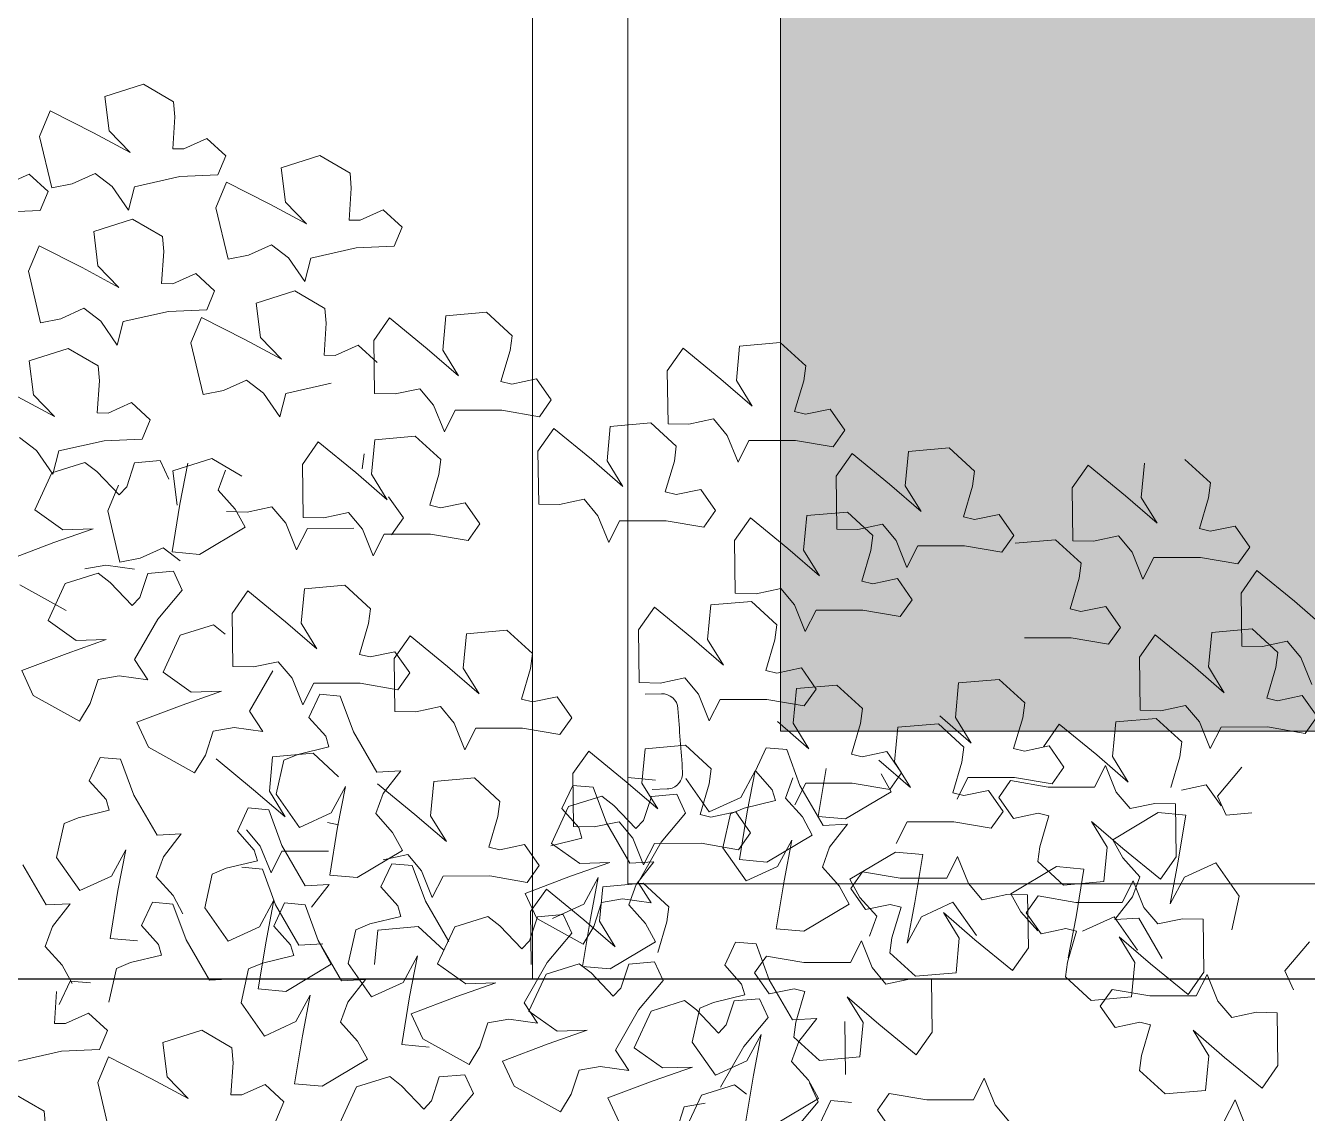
# Model space of a CAD drawing. Header units: metres. Extents: x -44 to 358, y -286 to 66.
# Drawn here: x 199.053 to 199.725, y 10.324 to 10.894 of the extents above; entities that cross this region are included whole.
import ezdxf

# ---------------------------------------------------------------- set-up
doc = ezdxf.new("R2010")
doc.units = ezdxf.units.M
doc.header["$LTSCALE"] = 0.3
doc.linetypes.add('CONTINU', pattern=[0])
for name, color, linetype, lineweight in [('A-WALL', 7, 'Continuous', 30), ('arbustos', 95, 'Continuous', 0), ('EL1', 150, 'Continuous', 13)]:
    doc.layers.add(name, color=color, linetype=linetype, lineweight=lineweight)
doc.layers.add('matas', color=74, linetype='Continuous', lineweight=0, transparency=0.6)

# ---------------------------------------------------------------- blocks, each defined once
blk = doc.blocks.new('A$C4E4C09DE')
at = {"layer": 'matas', "color": 97, "linetype": 'CONTINU', "true_color": 0x467138}
for p, q in [((64.957, 96.154), (62.745, 95.537)), ((66.617, 95.11), (64.957, 96.154)), ((59.634, 94.836), (58.984, 93.419)), ((62.032, 93.513), (59.634, 94.836)), ((62.745, 95.537), (62.92, 93.593)), ((66.661, 94.262), (66.617, 95.11)), ((66.473, 92.46), (66.661, 94.262)), ((58.984, 93.419), (59.57, 90.487)), ((64.061, 92.33), (62.032, 93.513)), ((62.92, 93.593), (64.061, 92.33)), ((68.423, 92.97), (67.102, 92.428)), ((69.457, 91.953), (68.423, 92.97)), ((67.102, 92.428), (66.473, 92.46)), ((68.97, 90.894), (69.457, 91.953)), ((58.33, 91.311), (57.009, 90.769)), ((59.363, 90.294), (58.33, 91.311)), ((60.725, 90.677), (62.046, 91.219)), ((62.046, 91.219), (62.977, 90.451)), ((74.774, 91.78), (72.563, 91.164)), ((76.435, 90.736), (74.774, 91.78)), ((59.57, 90.487), (60.725, 90.677)), ((64.236, 90.386), (66.82, 90.871)), ((66.82, 90.871), (68.97, 90.894)), ((72.563, 91.164), (72.737, 89.219)), ((76.478, 89.888), (76.435, 90.736)), ((58.877, 89.235), (59.363, 90.294)), ((62.977, 90.451), (63.852, 89.078)), ((63.852, 89.078), (64.236, 90.386)), ((69.452, 90.462), (68.801, 89.045)), ((71.849, 89.139), (69.452, 90.462)), ((76.29, 88.086), (76.478, 89.888)), ((56.727, 89.212), (58.877, 89.235)), ((68.801, 89.045), (69.387, 86.114)), ((73.879, 87.956), (71.849, 89.139)), ((72.737, 89.219), (73.879, 87.956)), ((64.062, 88.564), (61.85, 87.948)), ((65.722, 87.521), (64.062, 88.564)), ((78.241, 88.596), (76.919, 88.054)), ((79.274, 87.579), (78.241, 88.596)), ((61.85, 87.948), (62.025, 86.004)), ((76.919, 88.054), (76.29, 88.086)), ((58.739, 87.246), (58.088, 85.829)), ((61.137, 85.924), (58.739, 87.246)), ((65.765, 86.673), (65.722, 87.521)), ((78.788, 86.52), (79.274, 87.579)), ((65.577, 84.87), (65.765, 86.673)), ((69.387, 86.114), (70.542, 86.303)), ((70.542, 86.303), (71.863, 86.845)), ((71.863, 86.845), (72.795, 86.077)), ((74.053, 86.012), (76.637, 86.497)), ((76.637, 86.497), (78.788, 86.52)), ((58.088, 85.829), (58.675, 82.898)), ((63.166, 84.74), (61.137, 85.924)), ((62.025, 86.004), (63.166, 84.74)), ((72.795, 86.077), (73.669, 84.704)), ((73.669, 84.704), (74.053, 86.012)), ((66.207, 84.838), (65.577, 84.87)), ((67.528, 85.38), (66.207, 84.838)), ((68.561, 84.363), (67.528, 85.38)), ((68.075, 83.304), (68.561, 84.363)), ((73.095, 84.194), (70.883, 83.577)), ((74.755, 83.15), (73.095, 84.194)), ((59.83, 83.087), (61.151, 83.629)), ((61.151, 83.629), (62.082, 82.861)), ((63.341, 82.796), (65.925, 83.281)), ((65.925, 83.281), (68.075, 83.304)), ((70.883, 83.577), (71.058, 81.633)), ((58.675, 82.898), (59.83, 83.087)), ((62.082, 82.861), (62.957, 81.489)), ((62.957, 81.489), (63.341, 82.796)), ((67.772, 82.876), (67.121, 81.458)), ((70.17, 81.553), (67.772, 82.876)), ((74.798, 82.302), (74.755, 83.15)), ((83.862, 82.613), (81.57, 82.49)), ((85.258, 81.235), (83.862, 82.613)), ((74.61, 80.5), (74.798, 82.302)), ((78.381, 82.478), (77.439, 81.235)), ((80.436, 80.668), (78.381, 82.478)), ((81.57, 82.49), (81.32, 80.554)), ((60.173, 81.395), (57.961, 80.778)), ((61.833, 80.351), (60.173, 81.395)), ((67.121, 81.458), (67.708, 78.527)), ((72.199, 80.37), (70.17, 81.553)), ((71.058, 81.633), (72.199, 80.37)), ((77.439, 81.235), (77.378, 78.246)), ((85.117, 80.398), (85.258, 81.235)), ((57.961, 80.778), (58.136, 78.834)), ((75.24, 80.467), (74.61, 80.5)), ((76.561, 81.009), (75.24, 80.467)), ((77.594, 79.992), (76.561, 81.009)), ((82.161, 79.074), (80.436, 80.668)), ((81.32, 80.554), (82.161, 79.074)), ((84.543, 78.679), (85.117, 80.398)), ((61.877, 79.503), (61.833, 80.351)), ((94.896, 80.191), (93.954, 78.949)), ((96.951, 78.381), (94.896, 80.191)), ((98.085, 80.203), (97.835, 78.267)), ((100.378, 80.327), (98.085, 80.203)), ((101.773, 78.949), (100.378, 80.327)), ((61.688, 77.7), (61.877, 79.503)), ((68.863, 78.716), (70.184, 79.258)), ((70.184, 79.258), (71.115, 78.49)), ((72.374, 78.426), (74.958, 78.911)), ((93.954, 78.949), (93.893, 75.96)), ((101.632, 78.112), (101.773, 78.949)), ((59.277, 77.571), (57.248, 78.754)), ((58.136, 78.834), (59.277, 77.571)), ((63.639, 78.21), (62.318, 77.668)), ((64.672, 77.193), (63.639, 78.21)), ((67.708, 78.527), (68.863, 78.716)), ((71.115, 78.49), (71.99, 77.118)), ((71.99, 77.118), (72.374, 78.426)), ((77.378, 78.246), (78.546, 78.181)), ((78.546, 78.181), (79.953, 78.425)), ((79.953, 78.425), (80.696, 77.473)), ((85.151, 78.511), (84.543, 78.679)), ((86.558, 78.755), (85.151, 78.511)), ((87.347, 77.538), (86.558, 78.755)), ((98.676, 76.787), (96.951, 78.381)), ((97.835, 78.267), (98.676, 76.787)), ((62.318, 77.668), (61.688, 77.7)), ((80.696, 77.473), (81.253, 75.944)), ((86.643, 76.61), (87.347, 77.538)), ((101.059, 76.393), (101.632, 78.112)), ((64.186, 76.134), (64.672, 77.193)), ((81.253, 75.944), (81.911, 77.138)), ((81.911, 77.138), (84.539, 77.052)), ((84.539, 77.052), (86.643, 76.61)), ((57.262, 76.459), (58.193, 75.691)), ((59.452, 75.626), (62.036, 76.111)), ((62.036, 76.111), (64.186, 76.134)), ((92.918, 76.049), (90.626, 75.925)), ((94.314, 74.671), (92.918, 76.049)), ((95.061, 75.895), (96.468, 76.138)), ((96.468, 76.138), (97.211, 75.187)), ((101.666, 76.225), (101.059, 76.393)), ((103.073, 76.468), (101.666, 76.225)), ((103.862, 75.252), (103.073, 76.468)), ((58.193, 75.691), (59.068, 74.319)), ((59.068, 74.319), (59.452, 75.626)), ((74.113, 75.625), (73.171, 74.382)), ((76.168, 73.815), (74.113, 75.625)), ((77.302, 75.637), (77.052, 73.701)), ((79.595, 75.761), (77.302, 75.637)), ((80.99, 74.382), (79.595, 75.761)), ((87.437, 75.913), (86.495, 74.67)), ((89.492, 74.103), (87.437, 75.913)), ((90.626, 75.925), (90.376, 73.989)), ((93.893, 75.96), (95.061, 75.895)), ((60.905, 74.922), (59.013, 74.402)), ((61.559, 74.381), (60.905, 74.922)), ((63.703, 74.807), (63.21, 73.467)), ((65.15, 74.882), (63.703, 74.807)), ((65.603, 73.809), (65.15, 74.882)), ((68.066, 74.893), (65.854, 74.276)), ((66.701, 74.677), (66.183, 72.386)), ((69.726, 73.849), (68.066, 74.893)), ((76.534, 74.022), (76.675, 74.859)), ((86.495, 74.67), (86.433, 71.681)), ((94.172, 73.833), (94.314, 74.671)), ((97.211, 75.187), (97.768, 73.658)), ((97.768, 73.658), (98.426, 74.851)), ((98.426, 74.851), (101.054, 74.766)), ((101.054, 74.766), (103.158, 74.323)), ((103.158, 74.323), (103.862, 75.252)), ((59.013, 74.402), (57.974, 72.355)), ((62.761, 73.025), (61.559, 74.381)), ((65.854, 74.276), (66.029, 72.332)), ((68.367, 73.09), (68.819, 74.209)), ((73.171, 74.382), (73.11, 71.393)), ((80.849, 73.545), (80.99, 74.382)), ((91.217, 72.509), (89.492, 74.103)), ((90.376, 73.989), (91.217, 72.509)), ((104.221, 73.915), (103.279, 72.672)), ((106.276, 72.105), (104.221, 73.915)), ((107.41, 73.927), (107.16, 71.991)), ((109.702, 74.051), (107.41, 73.927)), ((111.098, 72.672), (109.702, 74.051)), ((62.743, 73.575), (62.092, 72.158)), ((63.21, 73.467), (62.761, 73.025)), ((77.893, 72.221), (76.168, 73.815)), ((77.052, 73.701), (77.893, 72.221)), ((80.276, 71.826), (80.849, 73.545)), ((93.599, 72.114), (94.172, 73.833)), ((69.281, 71.993), (68.367, 73.09)), ((103.279, 72.672), (103.218, 69.683)), ((110.957, 71.835), (111.098, 72.672)), ((117.517, 72.792), (116.575, 71.549)), ((119.572, 70.982), (117.517, 72.792)), ((120.706, 72.804), (120.456, 70.868)), ((124.394, 71.549), (122.998, 72.928)), ((57.974, 72.355), (59.526, 71.171)), ((62.092, 72.158), (62.679, 69.226)), ((66.183, 72.386), (65.643, 69.702)), ((68.794, 71.87), (69.963, 71.806)), ((69.809, 70.949), (69.281, 71.993)), ((69.963, 71.806), (71.37, 72.049)), ((71.37, 72.049), (72.113, 71.098)), ((78.764, 71.163), (77.975, 72.379)), ((80.883, 71.658), (80.276, 71.826)), ((82.29, 71.902), (80.883, 71.658)), ((83.079, 70.686), (82.29, 71.902)), ((86.433, 71.681), (87.601, 71.617)), ((87.601, 71.617), (89.009, 71.86)), ((89.009, 71.86), (89.752, 70.909)), ((94.206, 71.947), (93.599, 72.114)), ((95.614, 72.19), (94.206, 71.947)), ((96.403, 70.974), (95.614, 72.19)), ((108.001, 70.511), (106.276, 72.105)), ((107.16, 71.991), (108.001, 70.511)), ((110.383, 70.116), (110.957, 71.835)), ((61.228, 71.159), (58.985, 70.462)), ((59.526, 71.171), (61.228, 71.159)), ((67.19, 69.507), (69.809, 70.949)), ((72.113, 71.098), (72.67, 69.568)), ((73.11, 71.393), (74.278, 71.328)), ((74.278, 71.328), (75.685, 71.572)), ((75.685, 71.572), (76.428, 70.621)), ((78.06, 70.234), (78.764, 71.163)), ((95.699, 70.045), (96.403, 70.974)), ((116.575, 71.549), (116.513, 68.56)), ((121.297, 69.388), (119.572, 70.982)), ((124.252, 70.712), (124.394, 71.549)), ((58.985, 70.462), (56.39, 69.587)), ((72.67, 69.568), (73.328, 70.762)), ((73.328, 70.762), (75.955, 70.677)), ((76.428, 70.621), (76.985, 69.091)), ((76.985, 69.091), (77.643, 70.285)), ((77.643, 70.285), (80.271, 70.2)), ((82.375, 69.757), (83.079, 70.686)), ((89.752, 70.909), (90.309, 69.38)), ((90.309, 69.38), (90.967, 70.573)), ((90.967, 70.573), (93.594, 70.488)), ((93.594, 70.488), (95.699, 70.045)), ((98.357, 70.489), (97.415, 69.246)), ((100.412, 68.679), (98.357, 70.489)), ((101.546, 70.501), (101.296, 68.565)), ((103.839, 70.624), (101.546, 70.501)), ((105.234, 69.246), (103.839, 70.624)), ((120.456, 70.868), (121.297, 69.388)), ((123.679, 68.993), (124.252, 70.712)), ((63.833, 69.416), (65.155, 69.958)), ((65.155, 69.958), (66.086, 69.19)), ((65.643, 69.702), (67.19, 69.507)), ((80.271, 70.2), (82.375, 69.757)), ((103.218, 69.683), (104.386, 69.618)), ((104.386, 69.618), (105.793, 69.862)), ((105.793, 69.862), (106.536, 68.911)), ((110.991, 69.948), (110.383, 70.116)), ((112.398, 70.192), (110.991, 69.948)), ((113.187, 68.976), (112.398, 70.192)), ((60.686, 68.922), (61.881, 69.09)), ((61.881, 69.09), (63.484, 68.808)), ((62.679, 69.226), (63.833, 69.416)), ((97.415, 69.246), (97.354, 66.257)), ((105.093, 68.409), (105.234, 69.246)), ((106.536, 68.911), (107.093, 67.381)), ((112.483, 68.047), (113.187, 68.976)), ((124.286, 68.825), (123.679, 68.993)), ((125.694, 69.069), (124.286, 68.825)), ((126.483, 67.853), (125.694, 69.069)), ((56.995, 68.15), (59.553, 66.603)), ((59.545, 68.126), (58.506, 66.079)), ((61.437, 68.645), (59.545, 68.126)), ((62.091, 68.104), (61.437, 68.645)), ((63.293, 66.748), (62.091, 68.104)), ((64.235, 68.531), (63.742, 67.191)), ((65.682, 68.606), (64.235, 68.531)), ((66.135, 67.532), (65.682, 68.606)), ((102.137, 67.085), (100.412, 68.679)), ((101.296, 68.565), (102.137, 67.085)), ((104.52, 66.69), (105.093, 68.409)), ((107.093, 67.381), (107.751, 68.575)), ((107.751, 68.575), (110.379, 68.49)), ((110.379, 68.49), (112.483, 68.047)), ((115.538, 68.649), (113.246, 68.526)), ((116.934, 67.271), (115.538, 68.649)), ((116.513, 68.56), (117.681, 68.495)), ((117.681, 68.495), (119.089, 68.739)), ((119.089, 68.739), (119.832, 67.788)), ((64.699, 65.931), (66.135, 67.532)), ((69.851, 67.351), (68.909, 66.108)), ((71.906, 65.541), (69.851, 67.351)), ((73.04, 67.362), (72.791, 65.427)), ((75.333, 67.486), (73.04, 67.362)), ((76.728, 66.108), (75.333, 67.486)), ((119.832, 67.788), (120.389, 66.258)), ((120.389, 66.258), (121.047, 67.452)), ((121.047, 67.452), (123.674, 67.367)), ((123.674, 67.367), (125.779, 66.924)), ((125.779, 66.924), (126.483, 67.853)), ((63.742, 67.191), (63.293, 66.748)), ((105.127, 66.522), (104.52, 66.69)), ((106.534, 66.766), (105.127, 66.522)), ((107.323, 65.549), (106.534, 66.766)), ((116.793, 66.434), (116.934, 67.271)), ((58.506, 66.079), (60.058, 64.894)), ((63.311, 63.698), (64.699, 65.931)), ((68.909, 66.108), (68.848, 63.119)), ((76.587, 65.271), (76.728, 66.108)), ((97.354, 66.257), (98.522, 66.192)), ((98.522, 66.192), (99.929, 66.436)), ((99.929, 66.436), (100.672, 65.484)), ((116.219, 64.715), (116.793, 66.434)), ((126.841, 66.516), (125.899, 65.273)), ((128.896, 64.706), (126.841, 66.516)), ((67.832, 65.501), (65.941, 64.982)), ((68.487, 64.96), (67.832, 65.501)), ((73.631, 63.946), (71.906, 65.541)), ((72.791, 65.427), (73.631, 63.946)), ((76.014, 63.552), (76.587, 65.271)), ((92.762, 65.634), (91.82, 64.392)), ((94.817, 63.824), (92.762, 65.634)), ((95.952, 65.646), (95.702, 63.71)), ((98.244, 65.77), (95.952, 65.646)), ((99.639, 64.392), (98.244, 65.77)), ((100.672, 65.484), (101.229, 63.955)), ((106.619, 64.621), (107.323, 65.549)), ((125.899, 65.273), (125.838, 62.284)), ((61.76, 64.883), (59.517, 64.186)), ((60.058, 64.894), (61.76, 64.883)), ((65.941, 64.982), (64.902, 62.934)), ((78.913, 64.494), (77.971, 63.251)), ((80.968, 62.684), (78.913, 64.494)), ((82.102, 64.506), (81.852, 62.57)), ((84.394, 64.63), (82.102, 64.506)), ((85.79, 63.252), (84.394, 64.63)), ((101.229, 63.955), (101.887, 65.149)), ((101.887, 65.149), (104.515, 65.063)), ((104.515, 65.063), (106.619, 64.621)), ((116.827, 64.547), (116.219, 64.715)), ((118.234, 64.791), (116.827, 64.547)), ((119.023, 63.574), (118.234, 64.791)), ((130.621, 63.112), (128.896, 64.706)), ((59.517, 64.186), (56.922, 63.311)), ((91.82, 64.392), (91.759, 61.403)), ((96.543, 62.23), (94.817, 63.824)), ((95.702, 63.71), (96.543, 62.23)), ((99.498, 63.554), (99.639, 64.392)), ((56.922, 63.311), (57.527, 61.874)), ((64.016, 62.532), (63.311, 63.698)), ((68.848, 63.119), (70.016, 63.054)), ((70.016, 63.054), (71.423, 63.297)), ((71.423, 63.297), (72.167, 62.346)), ((76.621, 63.384), (76.014, 63.552)), ((78.028, 63.627), (76.621, 63.384)), ((77.971, 63.251), (77.91, 60.263)), ((78.817, 62.411), (78.028, 63.627)), ((85.649, 62.414), (85.79, 63.252)), ((98.925, 61.835), (99.498, 63.554)), ((113.587, 63.174), (116.215, 63.089)), ((116.215, 63.089), (118.319, 62.646)), ((118.319, 62.646), (119.023, 63.574)), ((120.977, 63.089), (120.036, 61.847)), ((123.032, 61.279), (120.977, 63.089)), ((124.167, 63.101), (123.917, 61.165)), ((126.459, 63.225), (124.167, 63.101)), ((127.855, 61.847), (126.459, 63.225)), ((60.725, 61.306), (61.218, 62.646)), ((61.218, 62.646), (62.413, 62.814)), ((62.413, 62.814), (64.016, 62.532)), ((64.902, 62.934), (66.453, 61.75)), ((69.707, 60.554), (71.095, 62.787)), ((72.167, 62.346), (72.724, 60.817)), ((78.113, 61.482), (78.817, 62.411)), ((82.693, 61.09), (80.968, 62.684)), ((81.852, 62.57), (82.693, 61.09)), ((85.075, 60.695), (85.649, 62.414)), ((125.838, 62.284), (127.006, 62.219)), ((127.006, 62.219), (128.413, 62.463)), ((128.413, 62.463), (129.156, 61.511)), ((57.527, 61.874), (60.085, 60.326)), ((68.156, 61.738), (65.912, 61.041)), ((66.453, 61.75), (68.156, 61.738)), ((72.724, 60.817), (73.382, 62.011)), ((73.382, 62.011), (76.009, 61.925)), ((76.009, 61.925), (78.113, 61.482)), ((92.927, 61.338), (94.335, 61.581)), ((94.335, 61.581), (95.078, 60.63)), ((99.532, 61.668), (98.925, 61.835)), ((100.94, 61.911), (99.532, 61.668)), ((101.728, 60.695), (100.94, 61.911)), ((120.036, 61.847), (119.974, 58.858)), ((127.713, 61.009), (127.855, 61.847)), ((60.085, 60.326), (60.725, 61.306)), ((65.912, 61.041), (63.317, 60.167)), ((73.698, 61.383), (73.039, 60.091)), ((74.854, 61.238), (73.698, 61.383)), ((75.523, 59.194), (74.854, 61.238)), ((91.759, 61.403), (92.927, 61.338)), ((102.905, 60.879), (100.612, 60.755)), ((104.3, 59.501), (102.905, 60.879)), ((112.075, 60.879), (109.783, 60.755)), ((113.471, 59.501), (112.075, 60.879)), ((124.758, 59.685), (123.032, 61.279)), ((123.917, 61.165), (124.758, 59.685)), ((127.14, 59.291), (127.713, 61.009)), ((129.156, 61.511), (129.713, 59.982)), ((63.317, 60.167), (63.923, 58.729)), ((70.412, 59.387), (69.707, 60.554)), ((73.039, 60.091), (73.954, 58.994)), ((77.91, 60.263), (79.078, 60.198)), ((79.078, 60.198), (80.485, 60.441)), ((80.485, 60.441), (81.228, 59.49)), ((85.683, 60.528), (85.075, 60.695)), ((87.09, 60.771), (85.683, 60.528)), ((87.879, 59.555), (87.09, 60.771)), ((92.99, 60.734), (92.06, 60.734)), ((92.99, 60.734), (92.06, 60.734)), ((95.078, 60.63), (95.635, 59.101)), ((95.635, 59.101), (96.293, 60.294)), ((96.293, 60.294), (98.92, 60.209)), ((98.92, 60.209), (101.025, 59.766)), ((100.612, 60.755), (100.362, 58.819)), ((101.025, 59.766), (101.728, 60.695)), ((109.783, 60.755), (109.533, 58.819)), ((67.121, 58.161), (67.614, 59.502)), ((67.614, 59.502), (68.809, 59.669)), ((68.809, 59.669), (70.412, 59.387)), ((81.228, 59.49), (81.785, 57.961)), ((87.175, 58.626), (87.879, 59.555)), ((104.159, 58.663), (104.3, 59.501)), ((113.329, 58.663), (113.471, 59.501)), ((129.155, 59.366), (127.747, 59.123)), ((129.944, 58.15), (129.155, 59.366)), ((63.923, 58.729), (66.481, 57.182)), ((73.954, 58.994), (74.112, 58.384)), ((76.763, 56.876), (75.523, 59.194)), ((81.785, 57.961), (82.443, 59.154)), ((82.443, 59.154), (85.071, 59.069)), ((85.071, 59.069), (87.175, 58.626)), ((101.203, 57.339), (99.478, 58.933)), ((100.362, 58.819), (101.203, 57.339)), ((103.585, 56.944), (104.159, 58.663)), ((110.374, 57.339), (108.648, 58.933)), ((109.533, 58.819), (110.374, 57.339)), ((112.756, 56.944), (113.329, 58.663)), ((119.974, 58.858), (121.142, 58.793)), ((121.142, 58.793), (122.55, 59.036)), ((122.55, 59.036), (123.293, 58.085)), ((127.747, 59.123), (127.14, 59.291)), ((61.175, 58.245), (60.517, 56.953)), ((62.332, 58.099), (61.175, 58.245)), ((63, 56.055), (62.332, 58.099)), ((66.481, 57.182), (67.121, 58.161)), ((69.778, 56.12), (67.723, 57.93)), ((70.912, 57.942), (70.663, 56.006)), ((73.205, 58.065), (70.912, 57.942)), ((72.337, 58.022), (71.541, 57.725)), ((74.112, 58.384), (72.337, 58.022)), ((74.6, 56.687), (73.205, 58.065)), ((106.265, 58.372), (106.015, 56.436)), ((108.558, 58.496), (106.265, 58.372)), ((109.953, 57.117), (108.558, 58.496)), ((115.383, 58.235), (114.441, 56.992)), ((117.438, 56.425), (115.383, 58.235)), ((118.572, 58.247), (118.322, 56.311)), ((120.864, 58.37), (118.572, 58.247)), ((122.26, 56.992), (120.864, 58.37)), ((123.293, 58.085), (123.85, 56.556)), ((129.24, 57.221), (129.944, 58.15)), ((71.541, 57.725), (71.045, 55.828)), ((88.769, 57.642), (87.828, 56.399)), ((90.824, 55.832), (88.769, 57.642)), ((91.959, 57.653), (91.709, 55.718)), ((94.251, 57.777), (91.959, 57.653)), ((95.647, 56.399), (94.251, 57.777)), ((98.796, 57.479), (98.138, 56.188)), ((99.953, 57.334), (98.796, 57.479)), ((100.621, 55.29), (99.953, 57.334)), ((123.85, 56.556), (124.508, 57.749)), ((124.508, 57.749), (127.135, 57.664)), ((127.135, 57.664), (129.24, 57.221)), ((60.517, 56.953), (61.431, 55.856)), ((78.125, 56.902), (76.763, 56.876)), ((77.08, 55.655), (78.125, 56.902)), ((104.193, 56.777), (103.585, 56.944)), ((105.6, 57.02), (104.193, 56.777)), ((106.856, 54.956), (105.131, 56.55)), ((106.389, 55.804), (105.6, 57.02)), ((109.812, 56.28), (109.953, 57.117)), ((113.363, 56.777), (112.756, 56.944)), ((114.771, 57.02), (113.363, 56.777)), ((115.559, 55.804), (114.771, 57.02)), ((122.119, 56.155), (122.26, 56.992)), ((61.431, 55.856), (61.589, 55.246)), ((64.24, 53.737), (63, 56.055)), ((71.503, 54.526), (69.778, 56.12)), ((70.663, 56.006), (71.503, 54.526)), ((71.045, 55.828), (72.298, 53.904)), ((74.1, 54.656), (74.961, 56.124)), ((74.961, 56.124), (74.443, 53.833)), ((78.834, 54.403), (76.779, 56.213)), ((79.968, 56.225), (79.718, 54.289)), ((82.261, 56.349), (79.968, 56.225)), ((83.656, 54.971), (82.261, 56.349)), ((87.828, 56.399), (87.766, 53.41)), ((92.55, 54.237), (90.824, 55.832)), ((90.931, 56.064), (92.478, 55.87)), ((94.199, 55.895), (95.452, 53.972)), ((95.505, 55.562), (95.647, 56.399)), ((97.254, 54.723), (98.115, 56.192)), ((98.115, 56.192), (97.597, 53.901)), ((98.138, 56.188), (99.052, 55.091)), ((102.128, 56.181), (101.588, 53.496)), ((105.755, 54.743), (105.227, 55.787)), ((105.685, 54.875), (106.389, 55.804)), ((106.015, 56.436), (106.856, 54.956)), ((109.238, 54.561), (109.812, 56.28)), ((114.856, 54.875), (115.559, 55.804)), ((117.91, 55.81), (117.252, 54.616)), ((119.163, 54.831), (117.438, 56.425)), ((118.467, 54.281), (117.91, 55.81)), ((118.322, 56.311), (119.163, 54.831)), ((121.545, 54.436), (122.119, 56.155)), ((61.589, 55.246), (59.814, 54.883)), ((69.436, 55.1), (68.777, 53.809)), ((70.592, 54.955), (69.436, 55.1)), ((76.627, 54.536), (77.08, 55.655)), ((87.796, 55.738), (87.137, 54.447)), ((89.417, 55.067), (87.525, 54.548)), ((88.952, 55.593), (87.796, 55.738)), ((89.621, 53.549), (88.952, 55.593)), ((90.071, 54.526), (89.417, 55.067)), ((91.709, 55.718), (92.55, 54.237)), ((93.663, 55.028), (92.215, 54.953)), ((93.129, 55.35), (92.268, 55.35)), ((93.129, 55.35), (92.268, 55.35)), ((94.115, 53.954), (93.663, 55.028)), ((94.932, 53.843), (95.505, 55.562)), ((99.052, 55.091), (99.211, 54.481)), ((99.781, 54.604), (100.234, 55.723)), ((100.295, 54.21), (100.953, 55.403)), ((101.861, 52.972), (100.621, 55.29)), ((100.953, 55.403), (103.581, 55.318)), ((103.581, 55.318), (105.685, 54.875)), ((109.466, 54.21), (110.124, 55.403)), ((110.124, 55.403), (112.751, 55.318)), ((112.52, 55.144), (111.816, 54.216)), ((114.624, 54.701), (112.52, 55.144)), ((112.751, 55.318), (114.856, 54.875)), ((125.606, 55.451), (124.17, 53.85)), ((59.018, 54.587), (58.523, 52.689)), ((59.814, 54.883), (59.018, 54.587)), ((71.261, 52.911), (70.592, 54.955)), ((72.298, 53.904), (74.1, 54.656)), ((77.542, 53.439), (76.627, 54.536)), ((80.559, 52.809), (78.834, 54.403)), ((83.515, 54.134), (83.656, 54.971)), ((87.525, 54.548), (86.486, 52.501)), ((87.137, 54.447), (88.052, 53.35)), ((91.273, 53.17), (90.071, 54.526)), ((92.215, 54.953), (91.722, 53.613)), ((95.452, 53.972), (97.254, 54.723)), ((99.211, 54.481), (97.435, 54.118)), ((100.696, 53.507), (99.781, 54.604)), ((103.135, 53.302), (105.755, 54.743)), ((109.846, 54.393), (109.238, 54.561)), ((111.253, 54.637), (109.846, 54.393)), ((112.042, 53.421), (111.253, 54.637)), ((117.252, 54.616), (114.624, 54.701)), ((123.56, 54.512), (122.153, 54.268)), ((124.349, 53.295), (123.56, 54.512)), ((65.603, 53.764), (64.24, 53.737)), ((64.557, 52.517), (65.603, 53.764)), ((68.777, 53.809), (69.692, 52.712)), ((69.295, 53.877), (70.039, 52.925)), ((74.493, 53.963), (73.886, 54.131)), ((74.443, 53.833), (73.903, 51.148)), ((79.718, 54.289), (80.559, 52.809)), ((82.941, 52.415), (83.515, 54.134)), ((88.934, 53.345), (90.342, 53.588)), ((90.342, 53.588), (91.085, 52.637)), ((91.722, 53.613), (91.273, 53.17)), ((92.679, 52.353), (94.115, 53.954)), ((95.539, 53.675), (94.932, 53.843)), ((96.947, 53.918), (95.539, 53.675)), ((96.639, 53.822), (96.144, 51.924)), ((97.435, 54.118), (96.639, 53.822)), ((97.735, 52.702), (96.947, 53.918)), ((97.597, 53.901), (97.057, 51.216)), ((111.816, 54.216), (112.605, 52.999)), ((119.21, 53.329), (118.467, 54.281)), ((120.617, 53.573), (119.21, 53.329)), ((121.785, 53.508), (120.617, 53.573)), ((124.17, 53.85), (124.622, 52.776)), ((61.577, 51.517), (62.439, 52.986)), ((62.439, 52.986), (61.921, 50.695)), ((70.039, 52.925), (70.596, 51.396)), ((72.501, 50.593), (71.261, 52.911)), ((78.07, 52.395), (77.542, 53.439)), ((87.766, 53.41), (88.934, 53.345)), ((88.052, 53.35), (88.21, 52.74)), ((90.861, 51.231), (89.621, 53.549)), ((101.224, 52.463), (100.696, 53.507)), ((101.588, 53.496), (103.135, 53.302)), ((103.224, 52.999), (101.861, 52.972)), ((102.178, 51.752), (103.224, 52.999)), ((105.948, 51.826), (106.606, 53.02)), ((106.606, 53.02), (109.234, 52.935)), ((109.234, 52.935), (111.338, 52.492)), ((111.338, 52.492), (112.042, 53.421)), ((112.605, 52.999), (114.012, 53.243)), ((114.012, 53.243), (114.62, 53.075)), ((114.62, 53.075), (114.046, 51.356)), ((120.798, 53.046), (118.178, 51.605)), ((122.345, 52.852), (120.798, 53.046)), ((121.724, 50.519), (121.785, 53.508)), ((121.805, 50.167), (122.345, 52.852)), ((124.622, 52.776), (126.07, 52.851)), ((57.845, 50.023), (56.605, 52.341)), ((58.523, 52.689), (59.776, 50.766)), ((64.105, 51.398), (64.557, 52.517)), ((69.692, 52.712), (69.85, 52.102)), ((70.596, 51.396), (71.254, 52.59)), ((71.254, 52.59), (73.881, 52.504)), ((75.45, 50.954), (78.07, 52.395)), ((76.944, 51.917), (78.351, 52.16)), ((78.351, 52.16), (79.094, 51.209)), ((83.549, 52.247), (82.941, 52.415)), ((84.956, 52.49), (83.549, 52.247)), ((85.745, 51.274), (84.956, 52.49)), ((88.21, 52.74), (86.435, 52.377)), ((86.486, 52.501), (88.038, 51.316)), ((91.085, 52.637), (91.642, 51.108)), ((91.292, 50.12), (92.679, 52.353)), ((91.642, 51.108), (92.3, 52.302)), ((92.3, 52.302), (94.927, 52.216)), ((94.927, 52.216), (97.032, 51.773)), ((97.032, 51.773), (97.735, 52.702)), ((98.605, 51.022), (101.224, 52.463)), ((99.198, 50.752), (100.06, 52.221)), ((100.06, 52.221), (99.542, 49.93)), ((117.843, 51.2), (117.002, 52.68)), ((117.002, 52.68), (118.727, 51.086)), ((59.776, 50.766), (61.577, 51.517)), ((65.019, 50.301), (64.105, 51.398)), ((67.279, 51.443), (66.783, 49.545)), ((68.075, 51.739), (67.279, 51.443)), ((69.85, 52.102), (68.075, 51.739)), ((70.114, 51.628), (68.958, 51.773)), ((70.783, 49.584), (70.114, 51.628)), ((77.428, 51.674), (76.769, 50.382)), ((78.584, 51.529), (77.428, 51.674)), ((79.253, 49.485), (78.584, 51.529)), ((96.144, 51.924), (97.397, 50.001)), ((101.726, 50.633), (102.178, 51.752)), ((118.178, 51.605), (118.706, 50.561)), ((61.921, 50.695), (61.381, 48.01)), ((73.903, 51.148), (75.45, 50.954)), ((79.094, 51.209), (79.651, 49.68)), ((79.651, 49.68), (80.309, 50.873)), ((80.309, 50.873), (82.937, 50.788)), ((82.937, 50.788), (85.041, 50.345)), ((85.041, 50.345), (85.745, 51.274)), ((89.74, 51.305), (87.497, 50.608)), ((88.038, 51.316), (89.74, 51.305)), ((92.224, 51.258), (90.861, 51.231)), ((91.178, 50.011), (92.224, 51.258)), ((97.057, 51.216), (98.605, 51.022)), ((97.397, 50.001), (99.198, 50.752)), ((105.878, 51.336), (103.259, 49.895)), ((107.426, 51.142), (105.878, 51.336)), ((106.886, 48.457), (107.426, 51.142)), ((109.38, 50.955), (108.722, 49.762)), ((109.937, 49.426), (109.38, 50.955)), ((114.046, 51.356), (113.905, 50.519)), ((117.593, 49.264), (117.843, 51.2)), ((118.727, 51.086), (120.782, 49.276)), ((59.207, 50.05), (57.845, 50.023)), ((58.161, 48.803), (59.207, 50.05)), ((63.841, 49.964), (63.182, 48.672)), ((64.997, 49.819), (63.841, 49.964)), ((65.547, 49.257), (65.019, 50.301)), ((73.864, 50.62), (72.501, 50.593)), ((72.818, 49.373), (73.864, 50.62)), ((76.769, 50.382), (77.683, 49.285)), ((87.497, 50.608), (84.902, 49.733)), ((88.198, 49.011), (89.06, 50.479)), ((89.06, 50.479), (88.542, 48.188)), ((89.293, 49.949), (89.043, 48.013)), ((91.585, 50.073), (89.293, 49.949)), ((90.726, 48.892), (91.178, 50.011)), ((91.996, 48.954), (91.292, 50.12)), ((92.981, 48.694), (91.585, 50.073)), ((102.64, 49.536), (101.726, 50.633)), ((103.99, 50.29), (103.286, 49.361)), ((106.095, 49.847), (103.99, 50.29)), ((114.94, 50.196), (112.321, 48.755)), ((113.905, 50.519), (115.3, 49.141)), ((116.487, 50.002), (114.94, 50.196)), ((115.947, 47.317), (116.487, 50.002)), ((118.706, 50.561), (119.621, 49.464)), ((120.782, 49.276), (121.724, 50.519)), ((121.287, 47.876), (121.805, 50.167)), ((123.95, 50.096), (122.148, 49.344)), ((125.203, 48.172), (123.95, 50.096)), ((65.666, 47.775), (64.997, 49.819)), ((66.783, 49.545), (68.037, 47.622)), ((69.838, 48.373), (70.699, 49.841)), ((70.699, 49.841), (70.181, 47.55)), ((71.301, 49.676), (70.642, 48.384)), ((72.022, 47.266), (70.783, 49.584)), ((72.457, 49.53), (71.301, 49.676)), ((73.126, 47.486), (72.457, 49.53)), ((77.683, 49.285), (77.842, 48.675)), ((80.493, 47.167), (79.253, 49.485)), ((84.902, 49.733), (85.507, 48.296)), ((86.104, 49.937), (85.162, 48.694)), ((88.159, 48.127), (86.104, 49.937)), ((89.198, 49.068), (90.393, 49.236)), ((90.393, 49.236), (91.996, 48.954)), ((99.542, 49.93), (99.002, 47.245)), ((103.168, 48.492), (102.64, 49.536)), ((103.259, 49.895), (103.787, 48.85)), ((103.286, 49.361), (104.075, 48.145)), ((108.722, 49.762), (106.095, 49.847)), ((110.68, 48.475), (109.937, 49.426)), ((115.3, 49.141), (117.593, 49.264)), ((119.243, 49.245), (118.585, 48.052)), ((119.621, 49.464), (119.169, 48.344)), ((119.8, 47.716), (119.243, 49.245)), ((122.148, 49.344), (121.287, 47.876)), ((57.709, 47.684), (58.161, 48.803)), ((63.182, 48.672), (64.097, 47.575)), ((77.842, 48.675), (76.066, 48.313)), ((82.752, 48.503), (80.861, 47.984)), ((83.406, 47.962), (82.752, 48.503)), ((85.162, 48.694), (85.1, 45.705)), ((86.397, 48.259), (88.198, 49.011)), ((88.705, 47.728), (89.198, 49.068)), ((91.64, 47.795), (90.726, 48.892)), ((92.839, 47.857), (92.981, 48.694)), ((103.787, 48.85), (104.701, 47.754)), ((112.088, 48.718), (110.68, 48.475)), ((113.256, 48.653), (112.088, 48.718)), ((112.321, 48.755), (112.849, 47.71)), ((113.853, 48.58), (113.149, 47.651)), ((113.194, 45.664), (113.256, 48.653)), ((115.957, 48.137), (113.853, 48.58)), ((61.381, 48.01), (62.928, 47.816)), ((68.037, 47.622), (69.838, 48.373)), ((70.642, 48.384), (71.557, 47.287)), ((75.271, 48.016), (74.775, 46.119)), ((76.066, 48.313), (75.271, 48.016)), ((76.507, 47.951), (76.257, 46.015)), ((78.8, 48.075), (76.507, 47.951)), ((80.195, 46.696), (78.8, 48.075)), ((80.861, 47.984), (79.821, 45.936)), ((84.608, 46.606), (83.406, 47.962)), ((85.55, 48.389), (85.057, 47.048)), ((85.507, 48.296), (88.065, 46.748)), ((86.998, 48.464), (85.55, 48.389)), ((87.45, 47.39), (86.998, 48.464)), ((88.542, 48.188), (88.002, 45.503)), ((89.884, 46.533), (88.159, 48.127)), ((89.043, 48.013), (89.884, 46.533)), ((92.168, 46.75), (91.64, 47.795)), ((92.266, 46.138), (92.839, 47.857)), ((100.549, 47.051), (103.168, 48.492)), ((104.075, 48.145), (105.483, 48.388)), ((105.483, 48.388), (106.09, 48.221)), ((106.09, 48.221), (105.517, 46.502)), ((106.368, 46.166), (106.886, 48.457)), ((109.03, 48.386), (107.229, 47.634)), ((109.313, 46.346), (108.472, 47.826)), ((108.472, 47.826), (110.197, 46.232)), ((110.284, 46.462), (109.03, 48.386)), ((118.585, 48.052), (115.957, 48.137)), ((119.169, 48.344), (118.123, 47.097)), ((124.707, 46.275), (125.203, 48.172)), ((58.624, 46.587), (57.709, 47.684)), ((64.097, 47.575), (64.255, 46.965)), ((66.906, 45.457), (65.666, 47.775)), ((70.181, 47.55), (69.641, 44.866)), ((71.557, 47.287), (71.715, 46.677)), ((73.385, 47.293), (72.022, 47.266)), ((74.366, 45.168), (73.126, 47.486)), ((73.808, 46.113), (73.28, 47.157)), ((86.015, 45.789), (87.45, 47.39)), ((88.065, 46.748), (88.705, 47.728)), ((99.002, 47.245), (100.549, 47.051)), ((104.701, 47.754), (104.249, 46.634)), ((107.229, 47.634), (106.368, 46.166)), ((112.849, 47.71), (113.763, 46.614)), ((113.149, 47.651), (113.938, 46.435)), ((115.429, 45.026), (115.947, 47.317)), ((118.092, 47.246), (116.29, 46.494)), ((119.345, 45.322), (118.092, 47.246)), ((118.123, 47.097), (119.485, 47.124)), ((119.485, 47.124), (120.725, 44.806)), ((120.543, 46.765), (119.8, 47.716)), ((59.151, 45.543), (58.624, 46.587)), ((62.48, 46.603), (61.684, 46.306)), ((64.255, 46.965), (62.48, 46.603)), ((71.715, 46.677), (69.94, 46.314)), ((77.83, 44.947), (78.691, 46.415)), ((78.691, 46.415), (78.173, 44.124)), ((85.057, 47.048), (84.608, 46.606)), ((89.549, 45.309), (92.168, 46.75)), ((96.681, 46.572), (96.022, 45.28)), ((97.837, 46.427), (96.681, 46.572)), ((98.506, 44.383), (97.837, 46.427)), ((103.785, 46.389), (103.127, 45.195)), ((104.342, 44.86), (103.785, 46.389)), ((105.517, 46.502), (105.375, 45.664)), ((109.063, 44.41), (109.313, 46.346)), ((113.938, 46.435), (115.345, 46.678)), ((115.345, 46.678), (115.953, 46.511)), ((115.953, 46.511), (115.379, 44.792)), ((121.95, 47.008), (120.543, 46.765)), ((123.118, 46.943), (121.95, 47.008)), ((123.057, 43.954), (123.118, 46.943)), ((59.042, 45.679), (58.383, 44.388)), ((60.198, 45.534), (59.042, 45.679)), ((61.684, 46.306), (61.188, 44.409)), ((69.144, 46.018), (68.648, 44.121)), ((69.94, 46.314), (69.144, 46.018)), ((71.189, 44.671), (73.808, 46.113)), ((74.775, 46.119), (76.028, 44.195)), ((79.821, 45.936), (81.373, 44.752)), ((84.627, 43.556), (86.015, 45.789)), ((87.815, 45.653), (85.923, 45.134)), ((88.469, 45.112), (87.815, 45.653)), ((92.061, 45.614), (90.613, 45.538)), ((92.513, 44.54), (92.061, 45.614)), ((98.396, 45.723), (97.692, 44.795)), ((100.5, 45.281), (98.396, 45.723)), ((105.375, 45.664), (106.771, 44.286)), ((110.197, 46.232), (112.252, 44.422)), ((112.252, 44.422), (113.194, 45.664)), ((118.335, 46.116), (120.06, 44.522)), ((119.176, 44.636), (118.335, 46.116)), ((58.073, 43.326), (58.261, 45.128)), ((68.269, 45.483), (66.906, 45.457)), ((75.728, 45.195), (74.366, 45.168)), ((74.683, 43.948), (75.728, 45.195)), ((76.028, 44.195), (77.83, 44.947)), ((85.923, 45.134), (84.884, 43.086)), ((88.002, 45.503), (89.549, 45.309)), ((89.671, 43.756), (88.469, 45.112)), ((90.613, 45.538), (90.12, 44.198)), ((96.022, 45.28), (96.937, 44.183)), ((103.127, 45.195), (100.5, 45.281)), ((129.067, 45.46), (127.631, 43.859)), ((69.641, 44.866), (71.189, 44.671)), ((71.703, 42.949), (72.564, 44.417)), ((72.564, 44.417), (72.046, 42.126)), ((83.075, 44.74), (80.832, 44.043)), ((81.373, 44.752), (83.075, 44.74)), ((90.12, 44.198), (89.671, 43.756)), ((91.077, 42.939), (92.513, 44.54)), ((96.937, 44.183), (97.095, 43.573)), ((97.692, 44.795), (98.481, 43.579)), ((99.746, 42.065), (98.506, 44.383)), ((105.086, 43.908), (104.342, 44.86)), ((106.771, 44.286), (109.063, 44.41)), ((115.379, 44.792), (115.238, 43.954)), ((118.926, 42.7), (119.176, 44.636)), ((120.06, 44.522), (122.115, 42.712)), ((60.024, 43.835), (58.702, 43.293)), ((61.057, 42.818), (60.024, 43.835)), ((68.648, 44.121), (69.901, 42.197)), ((74.23, 42.829), (74.683, 43.948)), ((78.173, 44.124), (77.633, 41.439)), ((80.832, 44.043), (78.237, 43.169)), ((85.332, 42.389), (84.627, 43.556)), ((97.095, 43.573), (95.32, 43.211)), ((98.481, 43.579), (99.888, 43.822)), ((99.888, 43.822), (100.495, 43.654)), ((100.495, 43.654), (99.922, 41.935)), ((106.493, 44.152), (105.086, 43.908)), ((107.661, 44.087), (106.493, 44.152)), ((107.6, 41.098), (107.661, 44.087)), ((115.238, 43.954), (116.633, 42.576)), ((122.115, 42.712), (123.057, 43.954)), ((123.236, 43.821), (122.578, 42.627)), ((123.793, 42.292), (123.236, 43.821)), ((127.631, 43.859), (128.083, 42.785)), ((58.702, 43.293), (58.073, 43.326)), ((60.571, 41.76), (61.057, 42.818)), ((69.901, 42.197), (71.703, 42.949)), ((75.145, 41.732), (74.23, 42.829)), ((78.237, 43.169), (78.843, 41.731)), ((84.884, 43.086), (86.436, 41.902)), ((89.69, 40.706), (91.077, 42.939)), ((91.787, 42.847), (90.748, 40.8)), ((93.678, 43.367), (91.787, 42.847)), ((94.333, 42.826), (93.678, 43.367)), ((94.524, 42.914), (94.028, 41.017)), ((95.535, 41.469), (94.333, 42.826)), ((95.32, 43.211), (94.524, 42.914)), ((96.477, 43.252), (95.984, 41.912)), ((97.924, 43.327), (96.477, 43.252)), ((98.377, 42.253), (97.924, 43.327)), ((103.718, 41.779), (102.878, 43.259)), ((102.878, 43.259), (104.603, 41.665)), ((117.846, 43.155), (117.142, 42.227)), ((119.95, 42.712), (117.846, 43.155)), ((122.578, 42.627), (119.95, 42.712)), ((66.375, 42.646), (64.163, 42.029)), ((64.163, 42.029), (64.338, 40.085)), ((68.035, 41.602), (66.375, 42.646)), ((72.046, 42.126), (71.506, 39.441)), ((82.041, 41.163), (82.533, 42.503)), ((82.533, 42.503), (83.729, 42.671)), ((83.729, 42.671), (85.332, 42.389)), ((96.941, 40.652), (98.377, 42.253)), ((101.109, 42.091), (99.746, 42.065)), ((100.063, 40.844), (101.109, 42.091)), ((116.633, 42.576), (118.926, 42.7)), ((117.142, 42.227), (117.931, 41.01)), ((124.536, 41.34), (123.793, 42.292)), ((55.837, 41.252), (58.42, 41.737)), ((58.42, 41.737), (60.571, 41.76)), ((61.052, 41.328), (60.401, 39.911)), ((63.45, 40.005), (61.052, 41.328)), ((68.078, 40.754), (68.035, 41.602)), ((75.673, 40.688), (75.145, 41.732)), ((77.633, 41.439), (79.18, 41.245)), ((78.843, 41.731), (81.4, 40.184)), ((88.138, 41.89), (85.895, 41.193)), ((86.436, 41.902), (88.138, 41.89)), ((95.984, 41.912), (95.535, 41.469)), ((97.083, 39.845), (97.944, 41.313)), ((97.944, 41.313), (97.426, 39.022)), ((99.922, 41.935), (99.781, 41.098)), ((102.694, 41.876), (102.632, 38.887)), ((103.469, 39.843), (103.718, 41.779)), ((104.603, 41.665), (106.658, 39.855)), ((125.943, 41.584), (124.536, 41.34)), ((127.111, 41.519), (125.943, 41.584)), ((127.05, 38.53), (127.111, 41.519)), ((67.89, 38.952), (68.078, 40.754)), ((73.054, 39.247), (75.673, 40.688)), ((81.4, 40.184), (82.041, 41.163)), ((85.895, 41.193), (83.3, 40.318)), ((90.394, 39.539), (89.69, 40.706)), ((90.748, 40.8), (92.3, 39.616)), ((94.028, 41.017), (95.282, 39.093)), ((95.553, 38.419), (96.941, 40.652)), ((99.61, 39.725), (100.063, 40.844)), ((99.781, 41.098), (101.176, 39.72)), ((106.658, 39.855), (107.6, 41.098)), ((117.931, 41.01), (119.338, 41.254)), ((119.338, 41.254), (119.945, 41.086)), ((119.945, 41.086), (119.372, 39.367)), ((123.169, 39.211), (122.328, 40.691)), ((122.328, 40.691), (124.053, 39.097)), ((60.401, 39.911), (60.988, 36.979)), ((65.479, 38.822), (63.45, 40.005)), ((64.338, 40.085), (65.479, 38.822)), ((83.3, 40.318), (83.905, 38.881)), ((87.596, 39.653), (88.792, 39.821)), ((88.792, 39.821), (90.394, 39.539)), ((95.282, 39.093), (97.083, 39.845)), ((101.176, 39.72), (103.469, 39.843)), ((57.323, 38.386), (55.662, 39.43)), ((69.841, 39.461), (68.52, 38.919)), ((70.874, 38.445), (69.841, 39.461)), ((71.506, 39.441), (73.054, 39.247)), ((75.003, 39.139), (73.964, 37.092)), ((76.894, 39.658), (75.003, 39.139)), ((77.549, 39.117), (76.894, 39.658)), ((78.75, 37.761), (77.549, 39.117)), ((79.692, 39.544), (79.2, 38.204)), ((81.14, 39.619), (79.692, 39.544)), ((81.592, 38.545), (81.14, 39.619)), ((87.103, 38.313), (87.596, 39.653)), ((94.002, 39.604), (91.759, 38.907)), ((92.3, 39.616), (94.002, 39.604)), ((100.525, 38.628), (99.61, 39.725)), ((119.372, 39.367), (119.231, 38.53)), ((122.919, 37.275), (123.169, 39.211)), ((124.053, 39.097), (126.108, 37.287)), ((57.366, 37.538), (57.323, 38.386)), ((68.52, 38.919), (67.89, 38.952)), ((70.388, 37.386), (70.874, 38.445)), ((80.157, 36.944), (81.592, 38.545)), ((83.905, 38.881), (86.463, 37.334)), ((91.759, 38.907), (89.164, 38.032)), ((96.338, 38.512), (94.447, 37.993)), ((96.993, 37.971), (96.338, 38.512)), ((97.426, 39.022), (96.886, 36.337)), ((101.053, 37.584), (100.525, 38.628)), ((101.037, 37.399), (100.584, 38.473)), ((110.45, 38.396), (109.792, 37.203)), ((111.007, 36.867), (110.45, 38.396)), ((119.231, 38.53), (120.626, 37.152)), ((126.108, 37.287), (127.05, 38.53)), ((79.2, 38.204), (78.75, 37.761)), ((86.463, 37.334), (87.103, 38.313)), ((89.164, 38.032), (89.769, 36.595)), ((94.447, 37.993), (93.408, 35.945)), ((105.06, 37.731), (104.356, 36.802)), ((107.165, 37.288), (105.06, 37.731)), ((92.967, 36.027), (93.46, 37.367)), ((93.46, 37.367), (94.655, 37.535)), ((98.434, 36.143), (101.053, 37.584)), ((99.601, 35.798), (101.037, 37.399)), ((101.744, 37.439), (101.085, 36.148)), ((102.9, 37.294), (101.744, 37.439)), ((109.792, 37.203), (107.165, 37.288)), ((120.626, 37.152), (122.919, 37.275)), ((104.356, 36.802), (105.145, 35.586)), ((111.75, 35.916), (111.007, 36.867)), ((124.569, 36.686), (123.911, 35.493)), ((125.126, 35.157), (124.569, 36.686))]:
    blk.add_line(p, q, dxfattribs=at)
for centre, major_axis, start_param, end_param in [((92.99, 59.834), (-0.636, 0.636), 3.960752, 5.497787), ((92.99, 59.834), (-0.636, 0.636), 3.960752, 5.497787), ((454.177, 72.033), (-254.907, 254.907), 0.819159, 0.829084), ((454.177, 72.033), (-254.907, 254.907), 0.819159, 0.829084), ((93.129, 56.25), (0.636, 0.636), 3.926991, 5.541473), ((93.129, 56.25), (-0.636, 0.636), 2.356194, 3.970676)]:
    blk.add_ellipse(centre, major_axis=major_axis, ratio=1, start_param=start_param, end_param=end_param, dxfattribs=at)

msp = doc.modelspace()

# ---------------------------------------------------------------- hatches: boundary and pattern name
at = {"layer": 'EL1', "transparency": 33554572}
h = msp.add_hatch(color=256, dxfattribs=at)
h.dxf.hatch_style = 1
h.set_gradient(color1=(202, 249, 252), color2=(229, 255, 255), tint=1, name='CYLINDER')
h.paths.add_polyline_path([(200.788746, 12.2639341), (200.198746, 12.2639341), (200.198746, 10.5239341), (200.788746, 10.5239341)])
h.paths.add_polyline_path([(199.448746, 12.2639341), (200.038746, 12.2639341), (200.038746, 10.5239341), (199.448746, 10.5239341)])

# ---------------------------------------------------------------- linework, layer by layer
at = {"layer": 'A-WALL'}
msp.add_line((201.118746, 10.3939341), (198.768746, 10.3939341), dxfattribs=at)
at = {"layer": 'EL1'}
for points in [[(200.918746, 12.3939341), (199.318746, 12.3939341), (199.318746, 10.3939341), (200.918746, 10.3939341)], [(200.868746, 12.3439341), (199.368746, 12.3439341), (199.368746, 10.4439341), (200.868746, 10.4439341)], [(199.448746, 12.2639341), (200.038746, 12.2639341), (200.038746, 10.5239341), (199.448746, 10.5239341)]]:
    msp.add_lwpolyline(points, close=True, dxfattribs=at)

# ---------------------------------------------------------------- block references
at = {"layer": 'arbustos', "xscale": 0.009285680329938381, "yscale": 0.009285680329938381, "zscale": 0.009285680329938381, "rotation": 1.999999999999991}
msp.add_blockref('A$C4E4C09DE', (198.5431274, 9.949822, 0), dxfattribs=at)

doc.saveas('drawing.dxf')
